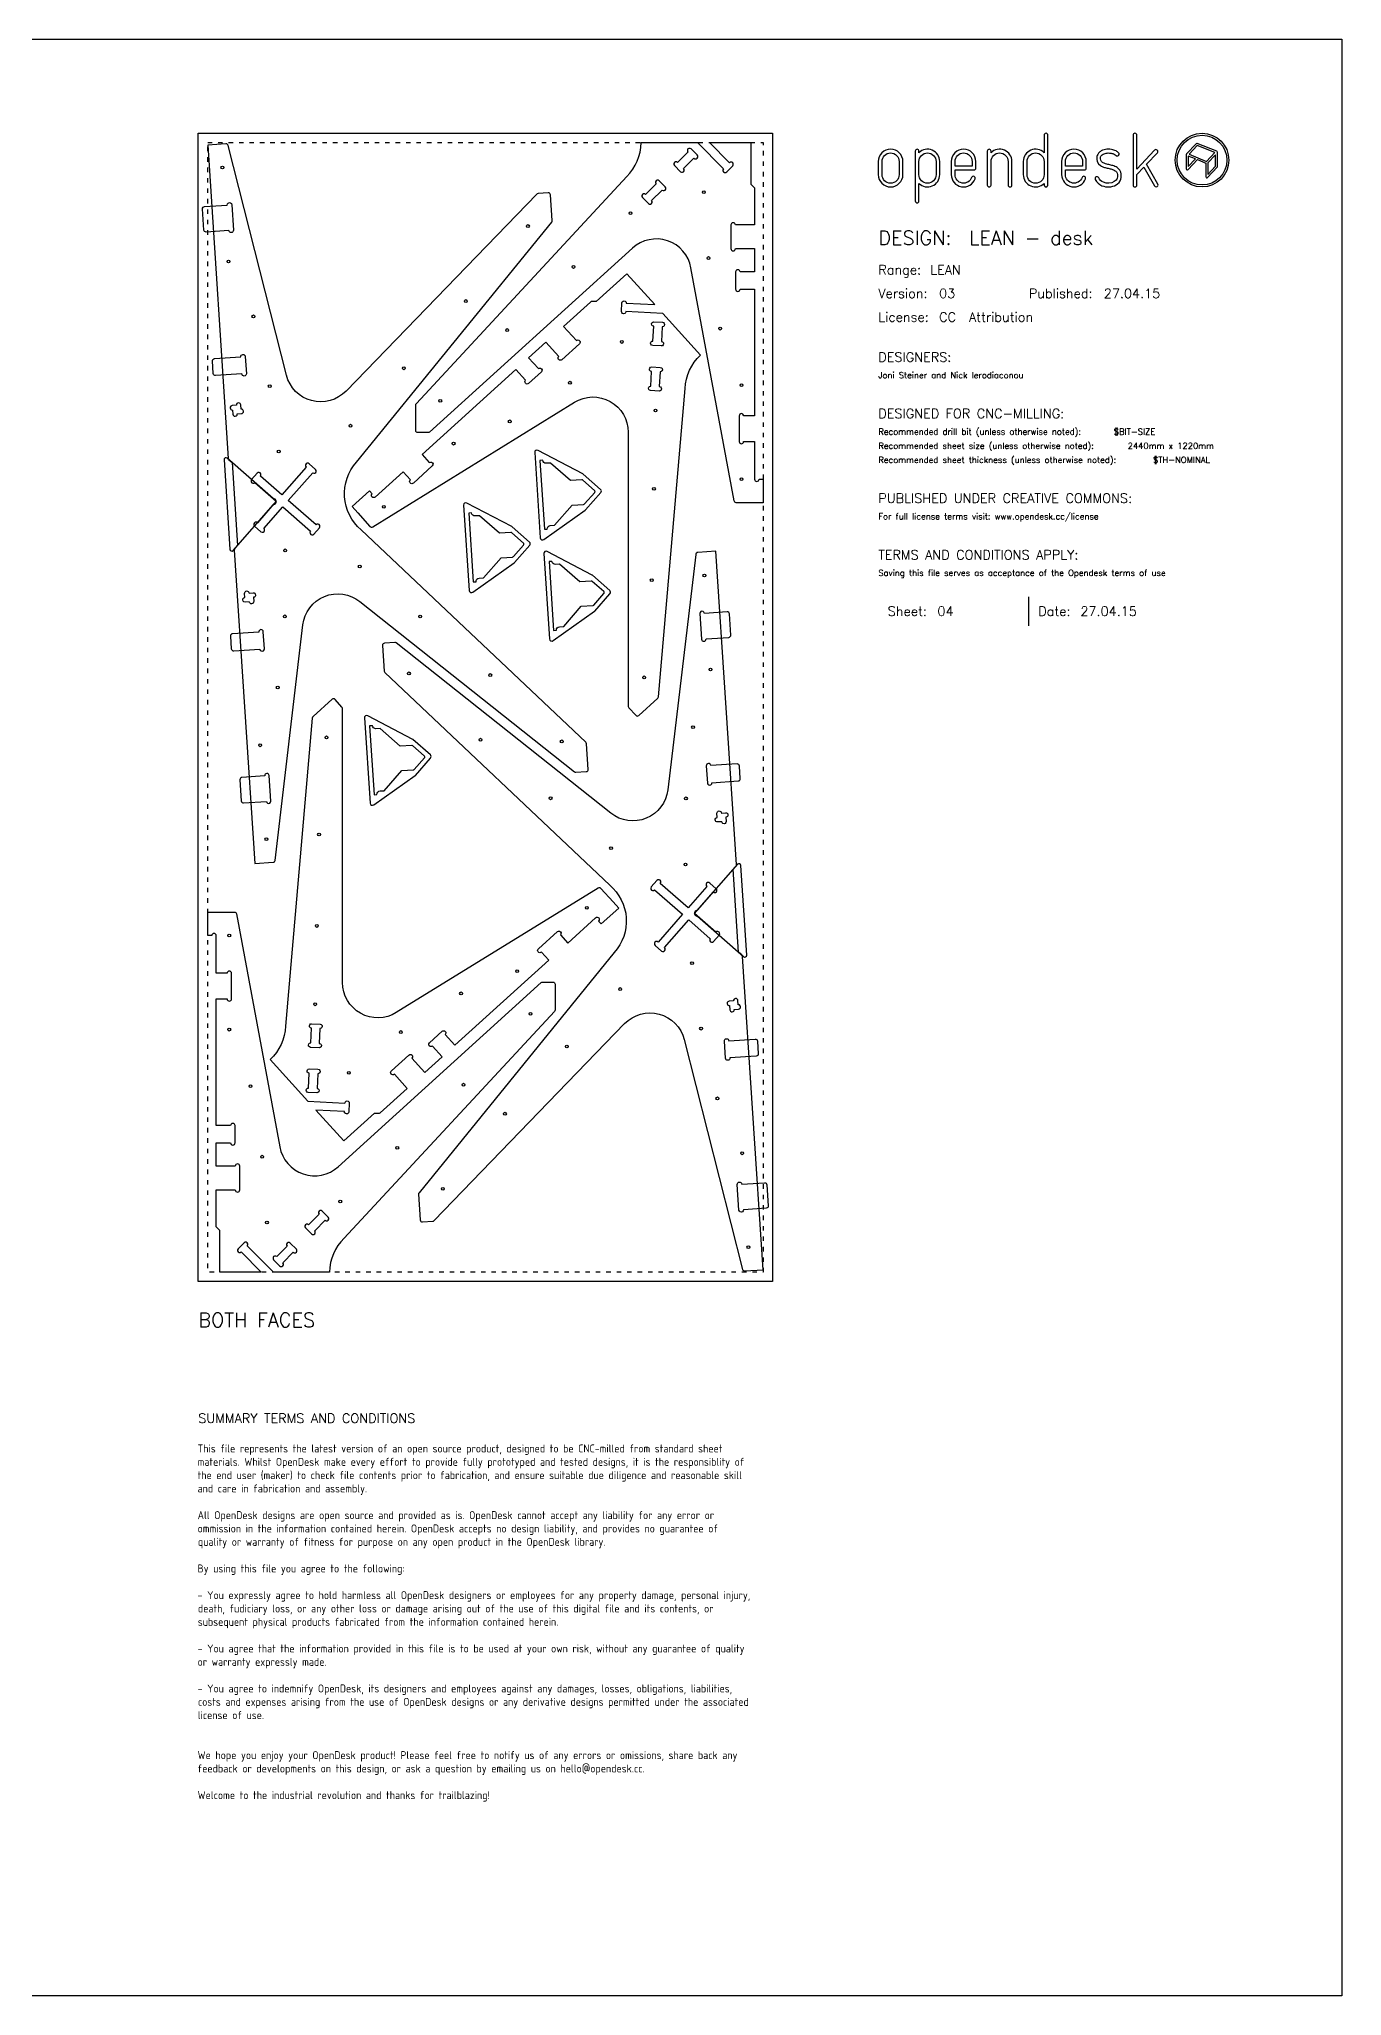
# Model space of a CAD drawing. Extents: x -300 to 5880, y -300 to 4158.
# Drawn here: x 3112 to 5880, y 0 to 4158 of the extents above; entities that cross this region are included whole.
import ezdxf
from ezdxf.enums import TextEntityAlignment as Align

# ---------------------------------------------------------------- set-up
doc = ezdxf.new("R2010")
doc.units = 0
doc.header["$MEASUREMENT"] = 0
doc.linetypes.add('DGN_STYLE_5', pattern=[22.17944, 9.505474, -12.673965])
for name, color, linetype in [('00-NOPRINT_TEXT', 7, 'CONTINUOUS'), ('00_NOPRINT_TOLERANCE', 7, 'DGN_STYLE_5'), ('BOARD_$TH-NOMINAL', 3, 'CONTINUOUS'), ('TOP-CUT-INSIDE_18MM', 1, 'CONTINUOUS'), ('TOP-CUT-OUTSIDE_18MM', 220, 'CONTINUOUS'), ('TOP-HOLE-6MM-DIAM_14MM', 220, 'CONTINUOUS'), ('TOP-POCKET-INSIDE_06MM', 6, 'CONTINUOUS'), ('TOP-POCKET-INSIDE_12MM', 140, 'CONTINUOUS')]:
    doc.layers.add(name, color=color, linetype=linetype)
doc.styles.add('OD-ISOCP-17', font='isocp.shx', dxfattribs={"height": 17})
doc.styles.add('OD-SIMPLEX-13', font='simplex.shx', dxfattribs={"height": 13})
doc.styles.add('OD-SIMPLEX-20', font='simplex.shx', dxfattribs={"height": 20})
doc.styles.add('OD-SIMPLEX-30', font='simplex.shx', dxfattribs={"height": 30})

msp = doc.modelspace()

# ---------------------------------------------------------------- linework, layer by layer
at = {"layer": '00-NOPRINT_TEXT', "color": 7}
msp.add_line((5214.8, 2911.3), (5214.8, 2973), dxfattribs=at)
at = {"layer": '00-NOPRINT_TEXT', "flags": 128}
msp.add_lwpolyline([(0, 4158), (5880, 4158), (5880, 0), (0, 0)], close=True, dxfattribs=at)
at = {"layer": '00-NOPRINT_TEXT'}
for points in [[(5203, 3870.1, 0.662711), (5247.4, 3851.4), (5247.4, 3848, 1), (5255.3, 3848), (5255.3, 3954, 1), (5247.4, 3954), (5247.4, 3916.7, 0.662711), (5203, 3898)], [(5459.1, 3886), (5482.1, 3846, 1), (5489, 3850), (5464.8, 3892.1), (5487.9, 3916.6, 1), (5482.1, 3922), (5444.4, 3881.9), (5444.4, 3954, 1), (5436.4, 3954), (5436.4, 3848, 1), (5444.4, 3848), (5444.4, 3870.4)], [(4895, 3898), (4895, 3870.1, 1), (4947.3, 3870.1), (4947.3, 3898, 1)], [(4939.3, 3898), (4939.3, 3870.1, -1), (4902.9, 3870.1), (4902.9, 3898, -1)], [(5025.6, 3898, 0.662711), (4981.3, 3916.7), (4981.3, 3920.1, 1), (4973.4, 3920.1), (4973.4, 3814.1, 1), (4981.3, 3814.1), (4981.3, 3851.4, 0.662711), (5025.6, 3870.1)], [(4981.3, 3898, -1), (5017.7, 3898), (5017.7, 3870.1, -1), (4981.3, 3870.1)], [(5102.3, 3898, 1), (5050, 3898), (5050, 3870.1, 0.839291), (5100.7, 3861.2, 1), (5093.3, 3863.9, -0.839291), (5058, 3870.1), (5058, 3880.1), (5098.3, 3880.1, 0.414214), (5102.3, 3884.1)], [(5094.4, 3888.1), (5058, 3888.1), (5058, 3898, -1), (5094.4, 3898)], [(5178.9, 3898, 0.662711), (5134.5, 3916.7), (5134.5, 3920.1, 1), (5126.6, 3920.1), (5126.6, 3848, 1), (5134.5, 3848), (5134.5, 3898, -1), (5170.9, 3898), (5170.9, 3848, 1), (5178.9, 3848)], [(5247.4, 3870.1, -1), (5211, 3870.1), (5211, 3898, -1), (5247.4, 3898)], [(5336.9, 3898, 1), (5284.6, 3898), (5284.6, 3870.1, 0.839291), (5335.3, 3861.2, 1), (5327.9, 3863.9, -0.839291), (5292.6, 3870.1), (5292.6, 3880.1), (5332.9, 3880.1, 0.414214), (5336.9, 3884.1)], [(5329, 3888.1), (5292.6, 3888.1), (5292.6, 3898, -1), (5329, 3898)], [(5400.1, 3920.3, 0.045707), (5395.6, 3922.3, 0.040194), (5390.8, 3923.5, 0.040556), (5383.5, 3924, 0.094973), (5371.7, 3921.8, 0.070872), (5365.8, 3918.4, 0.048346), (5363.1, 3915.9, 0.04488), (5361.1, 3913.1, 0.072273), (5359.4, 3908.6, 0.309308), (5366.9, 3889.4, 0.053458), (5372, 3886.7, 0.041245), (5379.1, 3884.5, -0.005863), (5387.4, 3882.6, -0.030773), (5394.7, 3880.3, -0.132607), (5400.9, 3875.8, -0.093408), (5402.4, 3872.9, -0.14847), (5402.6, 3862.7, -0.201639), (5396.5, 3855.2, -0.222831), (5373.2, 3853.9, -0.190617), (5363.3, 3863.4, 1), (5356.1, 3860, 0.190617), (5370.2, 3846.5, 0.222831), (5400.2, 3848.2, 0.201639), (5410.2, 3860.4, 0.14847), (5410, 3875.3, 0.093408), (5407, 3880.8, 0.132607), (5397.5, 3887.7, 0.030773), (5389.3, 3890.3, 0.005863), (5380.8, 3892.3, -0.041245), (5374.9, 3894.1, -0.053458), (5371.4, 3896, -0.305258), (5367.1, 3906.7, -0.07419), (5368, 3909.1, -0.042878), (5369.1, 3910.7, -0.048346), (5370.7, 3912.1, -0.070872), (5374.6, 3914.4, -0.094973), (5383.5, 3916.1, -0.040556), (5389.6, 3915.6, -0.040194), (5393.1, 3914.7, -0.045707), (5396.3, 3913.3, -0.062202), (5400.1, 3910.6, 1), (5405.5, 3916.4, 0.062202)], [(5615.1, 3885.8, 0.190898), (5615.7, 3887.3), (5615.7, 3917.6, 0.306072), (5614.4, 3919.6), (5572.8, 3936.3, 0.309065), (5570.5, 3935.8), (5550.1, 3914, 0.190898), (5549.5, 3912.6), (5549.5, 3882.2, 0.679405), (5553.1, 3880.8), (5572.9, 3901.9), (5591.1, 3894.5), (5591.1, 3865.5, 0.679405), (5594.7, 3864.1)]]:
    msp.add_lwpolyline(points, format="xyb", close=True, dxfattribs=at)
for points in [[(5553.7, 3909.6), (5553.7, 3887.4), (5568.8, 3903.5)], [(5592.6, 3898.3), (5610, 3916.9), (5572.6, 3931.9), (5555.2, 3913.4)], [(5595.2, 3870.7), (5611.5, 3888.1), (5611.5, 3912.4), (5595.2, 3895.1)]]:
    msp.add_lwpolyline(points, close=True, dxfattribs=at)
for radius in [57, 52.9]:
    msp.add_circle((5582.9, 3901), radius, dxfattribs=at)
at = {"layer": '00_NOPRINT_TOLERANCE', "flags": 128}
for points in [[(3450, 3958), (4670, 3958), (4670, 1518), (3450, 1518)], [(3470, 3938), (4650, 3938), (4650, 1538), (3470, 1538)]]:
    msp.add_lwpolyline(points, close=True, dxfattribs=at)
at = {"layer": 'BOARD_$TH-NOMINAL', "flags": 128}
msp.add_lwpolyline([(3450, 3958), (4670, 3958), (4670, 1518), (3450, 1518)], close=True, dxfattribs=at)
at = {"layer": 'TOP-CUT-INSIDE_18MM'}
for points in [[(4503.3, 3905.2, 1.005316), (4510, 3911.9), (4497.2, 3924.7, 1.005316), (4490.5, 3918), (4468.3, 3895.8, 1.005316), (4461.6, 3889.2), (4474.5, 3876.3, 1.005316), (4481.1, 3883)], [(4435.5, 3837.4, 1.005316), (4442.2, 3844), (4429.3, 3856.9, 1.005316), (4422.7, 3850.2), (4400.4, 3827.9, 1.005316), (4393.7, 3821.3), (4406.6, 3808.4, 1.005316), (4413.2, 3815.1)], [(4417.7, 3547.8, -1.005316), (4418.1, 3557.2), (4436.3, 3556.3, -1.005316), (4435.8, 3546.9), (4434.3, 3515.5, -1.005316), (4433.9, 3506), (4415.7, 3506.9, -1.005316), (4416.2, 3516.4)], [(4413, 3451.9, -1.005316), (4413.4, 3461.3), (4431.6, 3460.4, -1.005316), (4431.1, 3451), (4429.5, 3419.6, -1.005316), (4429.1, 3410.2), (4411, 3411.1, -1.005316), (4411.5, 3420.5)], [(3627.7, 3189.5), (3582.1, 3229.5, 1.005316), (3575.1, 3235.7), (3563.1, 3222, 1.005316), (3570.2, 3215.8), (3615.7, 3175.9), (3575.8, 3130.4, 1.005316), (3569.5, 3123.3), (3583.2, 3111.3, 1.005316), (3589.4, 3118.4), (3629.3, 3164), (3688.4, 3112.2, 1.005316), (3695.5, 3105.9), (3707.5, 3119.6, 1.005316), (3700.3, 3125.8), (3641.3, 3177.6), (3693.1, 3236.7, 1.005316), (3699.3, 3243.7), (3685.7, 3255.7, 1.005316), (3679.5, 3248.6)], [(4492.3, 2286.5), (4537.9, 2246.5, 1.005316), (4544.9, 2240.3), (4556.9, 2254, 1.005316), (4549.8, 2260.2), (4504.3, 2300.1), (4544.2, 2345.6, 1.005316), (4550.5, 2352.7), (4536.8, 2364.7, 1.005316), (4530.6, 2357.6), (4490.7, 2312), (4431.6, 2363.8, 1.005316), (4424.5, 2370.1), (4412.5, 2356.4, 1.005316), (4419.7, 2350.2), (4478.7, 2298.4), (4426.9, 2239.3, 1.005316), (4420.7, 2232.3), (4434.3, 2220.3, 1.005316), (4440.5, 2227.4)], [(3707, 2024.1, -1.005316), (3706.6, 2014.7), (3688.4, 2015.6, -1.005316), (3688.9, 2025), (3690.5, 2056.4, -1.005316), (3690.9, 2065.8), (3709, 2064.9, -1.005316), (3708.5, 2055.5)], [(3702.3, 1928.2, -1.005316), (3701.9, 1918.8), (3683.7, 1919.7, -1.005316), (3684.2, 1929.1), (3685.7, 1960.5, -1.005316), (3686.1, 1970), (3704.3, 1969.1, -1.005316), (3703.8, 1959.6)], [(3684.5, 1638.6, 1.005316), (3677.8, 1632), (3690.7, 1619.1, 1.005316), (3697.3, 1625.8), (3719.6, 1648.1, 1.005316), (3726.3, 1654.7), (3713.4, 1667.6, 1.005316), (3706.8, 1660.9)], [(3616.7, 1570.8, 1.005316), (3610, 1564.1), (3622.8, 1551.3, 1.005316), (3629.5, 1558), (3651.7, 1580.2, 1.005316), (3658.4, 1586.8), (3645.5, 1599.7, 1.005316), (3638.9, 1593)]]:
    msp.add_lwpolyline(points, format="xyb", close=True, dxfattribs=at)
at = {"layer": 'TOP-CUT-OUTSIDE_18MM'}
for points in [[(3513.4, 3932.3, 0.353186), (3508.8, 3935.5), (3470, 3933), (3513.6, 3267.2, 0.198908), (3515.2, 3264.1), (3521.9, 3258.2), (3533.5, 3082.1), (3527.5, 3075.3, 0.198908), (3526.4, 3072.1), (3570.1, 2406.3), (3608.8, 2408.8, 0.369893), (3613, 2412.9), (3672.2, 2913.1, -0.5872), (3793.3, 2963), (4249.7, 2600.9, 0.165352), (4252.5, 2600.1), (4274.3, 2601.5, 0.414214), (4278.5, 2606.3), (4274.9, 2660.7, 0.203331), (4273.4, 2663.9), (3795.8, 3115.6, -0.203449), (3760.7, 3185.4, -0.203212), (3786.4, 3259.1), (4200.9, 3769.4, 0.203331), (4202, 3772.7), (4198.5, 3827.1, 0.414214), (4193.7, 3831.3), (4171.9, 3829.9, 0.172547), (4169.1, 3828.7), (3764, 3410.1, -0.587205), (3637.4, 3443.8)], [(4510.5, 3938), (4566.1, 3882.4, 1.005316), (4572.8, 3875.7), (4585.6, 3888.5, 1.005316), (4578.9, 3895.2), (4536.1, 3938), (4624.3, 3938), (4624.3, 3849.8), (4630.7, 3843.4, -0.198908), (4632, 3840.2), (4632, 3763.2), (4591.3, 3763.2, 1), (4581.8, 3763.2), (4581.8, 3712.8, 1), (4591.3, 3712.8), (4632, 3712.8), (4632, 3663.2), (4601.3, 3663.2, 1), (4591.8, 3663.2), (4591.8, 3626.8, 1), (4601.3, 3626.8), (4632, 3626.8), (4632, 3357.4), (4608.8, 3357.4, 1), (4599.3, 3357.4), (4599.3, 3303, 1), (4608.8, 3303), (4632, 3303), (4632, 3223, 1), (4641.5, 3223), (4650, 3223), (4650, 3173), (4632, 3173), (4593.1, 3173, -0.369893), (4588.7, 3176.8), (4496.9, 3672.1, 0.5872), (4372.8, 3714), (3941.1, 3322.7, -0.165352), (3938.3, 3321.8), (3916.5, 3321.8, -0.414214), (3912, 3326.3), (3912, 3380.8, -0.203331), (3913.4, 3384), (4360.3, 3866.1, 0.203449), (4390.9, 3938)], [(4437.2, 3575.1), (4358.6, 3578.9, -1.005316), (4349.2, 3579.3), (4350.1, 3597.5, -1.005316), (4359.5, 3597), (4420, 3594), (4360.8, 3659.4), (4295.4, 3600.2), (4286.4, 3600.6, 0.198908), (4283.2, 3599.4), (4226.1, 3547.7), (4253.4, 3517.6, -1), (4259.8, 3510.5), (4222.4, 3476.7, -1), (4216, 3483.7), (4188.7, 3513.9), (4152, 3480.6), (4172.6, 3457.8, -1), (4179, 3450.8), (4152, 3426.3, -1), (4145.6, 3433.4), (4125, 3456.1), (3925.4, 3275.2), (3940.9, 3258.1, -1), (3947.3, 3251), (3907, 3214.5, -1), (3900.6, 3221.5), (3885.1, 3238.7), (3825.8, 3185, -1), (3819.4, 3192), (3813.7, 3198.3), (3776.7, 3164.7), (3788.7, 3151.4), (3814.8, 3122.6, 0.369893), (3820.6, 3121.9), (4249.2, 3386.4, -0.5872), (4363.6, 3322.6), (4363.6, 2740, 0.165352), (4364.8, 2737.3), (4379.4, 2721.1, 0.414214), (4385.8, 2720.8), (4426.2, 2757.4, 0.203331), (4427.7, 2760.6), (4484.7, 3415.5, -0.203449), (4517.5, 3486.4)], [(4189.3, 3256.7, -0.412138), (4181.8, 3263.2), (4175.9, 3262.8), (4185.5, 3116.6), (4191.4, 3117, -0.412138), (4198, 3124.5), (4206.9, 3125.1), (4244.4, 3167.7), (4268.7, 3169.3, 0.198912), (4270.7, 3170.3), (4292.3, 3194.9, 0.414214), (4292, 3199.1), (4267.4, 3220.7, 0.198912), (4265.3, 3221.4), (4241, 3219.8), (4198.3, 3257.2)], [(4038.2, 3144.7, -0.412138), (4030.7, 3151.2), (4024.8, 3150.9), (4034.4, 3004.7), (4040.3, 3005.1, -0.412138), (4046.9, 3012.5), (4055.9, 3013.1), (4093.3, 3055.8), (4117.6, 3057.4, 0.198912), (4119.6, 3058.4), (4141.2, 3083, 0.414214), (4140.9, 3087.2), (4116.3, 3108.7, 0.198912), (4114.2, 3109.5), (4089.9, 3107.9), (4047.2, 3145.3)], [(4606.6, 1543.7, 0.353186), (4611.2, 1540.5), (4650, 1543), (4606.4, 2208.8, 0.198908), (4604.8, 2211.9), (4598.1, 2217.8), (4586.5, 2393.9), (4592.5, 2400.7, 0.198908), (4593.6, 2403.9), (4549.9, 3069.7), (4511.2, 3067.2, 0.369893), (4507, 3063.1), (4447.8, 2562.9, -0.5872), (4326.7, 2513), (3870.3, 2875.1, 0.165352), (3867.5, 2875.9), (3845.7, 2874.5, 0.414214), (3841.5, 2869.7), (3845.1, 2815.3, 0.203331), (3846.6, 2812.1), (4324.2, 2360.4, -0.203449), (4359.3, 2290.6, -0.203212), (4333.6, 2216.9), (3919.1, 1706.6, 0.203331), (3918, 1703.3), (3921.5, 1648.9, 0.414214), (3926.3, 1644.7), (3948.1, 1646.1, 0.172547), (3950.9, 1647.3), (4356, 2065.9, -0.587205), (4482.6, 2032.2)], [(4208.9, 3041.7, -0.412138), (4201.4, 3048.2), (4195.4, 3047.8), (4205, 2901.6), (4211, 2902, -0.412138), (4217.5, 2909.5), (4226.5, 2910.1), (4263.9, 2952.8), (4288.2, 2954.3, 0.198912), (4290.3, 2955.3), (4311.8, 2980, 0.414214), (4311.6, 2984.1), (4287, 3005.7, 0.198912), (4284.8, 3006.4), (4260.5, 3004.8), (4217.8, 3042.3)], [(3682.8, 1900.9), (3761.4, 1897.1, -1.005316), (3770.8, 1896.7), (3769.9, 1878.5, -1.005316), (3760.5, 1879), (3700, 1882), (3759.2, 1816.6), (3824.6, 1875.8), (3833.6, 1875.4, 0.198908), (3836.8, 1876.6), (3893.9, 1928.3), (3866.6, 1958.4, -1), (3860.2, 1965.5), (3897.6, 1999.3, -1), (3904, 1992.3), (3931.3, 1962.1), (3968, 1995.4), (3947.4, 2018.2, -1), (3941, 2025.2), (3968, 2049.7, -1), (3974.4, 2042.6), (3995, 2019.9), (4194.6, 2200.8), (4179.1, 2217.9, -1), (4172.7, 2225), (4213, 2261.5, -1), (4219.4, 2254.5), (4234.9, 2237.3), (4294.2, 2291, -1), (4300.6, 2284), (4306.3, 2277.7), (4343.3, 2311.3), (4331.3, 2324.6), (4305.2, 2353.4, 0.369893), (4299.4, 2354.1), (3870.8, 2089.6, -0.5872), (3756.4, 2153.4), (3756.4, 2736, 0.165352), (3755.2, 2738.7), (3740.6, 2754.9, 0.414214), (3734.2, 2755.2), (3693.8, 2718.6, 0.203331), (3692.3, 2715.4), (3635.3, 2060.5, -0.203449), (3602.5, 1989.6)], [(3827.6, 2692.5, -0.412138), (3820.1, 2699.1), (3814.1, 2698.7), (3823.7, 2552.5), (3829.6, 2552.9, -0.412138), (3836.2, 2560.4), (3845.2, 2560.9), (3882.6, 2603.6), (3906.9, 2605.2, 0.198912), (3909, 2606.2), (3930.5, 2630.8, 0.414214), (3930.3, 2635), (3905.7, 2656.6, 0.198912), (3903.5, 2657.3), (3879.2, 2655.7), (3836.5, 2693.1)], [(3609.5, 1538), (3553.9, 1593.6, 1.005316), (3547.2, 1600.3), (3534.4, 1587.5, 1.005316), (3541.1, 1580.8), (3583.9, 1538), (3495.7, 1538), (3495.7, 1626.2), (3489.3, 1632.6, -0.198908), (3488, 1635.8), (3488, 1712.8), (3528.7, 1712.8, 1), (3538.2, 1712.8), (3538.2, 1763.2, 1), (3528.7, 1763.2), (3488, 1763.2), (3488, 1812.8), (3518.7, 1812.8, 1), (3528.2, 1812.8), (3528.2, 1849.2, 1), (3518.7, 1849.2), (3488, 1849.2), (3488, 2118.6), (3511.2, 2118.6, 1), (3520.7, 2118.6), (3520.7, 2173, 1), (3511.2, 2173), (3488, 2173), (3488, 2253, 1), (3478.5, 2253), (3470, 2253), (3470, 2303), (3488, 2303), (3526.9, 2303, -0.369893), (3531.3, 2299.2), (3623.1, 1803.9, 0.5872), (3747.2, 1762), (4178.9, 2153.3, -0.165352), (4181.7, 2154.2), (4203.5, 2154.2, -0.414214), (4208, 2149.7), (4208, 2095.2, -0.203331), (4206.6, 2092), (3759.7, 1609.9, 0.203449), (3729.1, 1538)]]:
    msp.add_lwpolyline(points, format="xyb", close=True, dxfattribs=at)
at = {"layer": 'TOP-HOLE-6MM-DIAM_14MM'}
for centre in [(3501.1, 3885.1), (4524.1, 3832.8), (4368.3, 3788), (4150.5, 3760.9), (3514.2, 3685.6), (4247.1, 3673.8), (4534.1, 3692.8), (4018.4, 3601.4), (3567, 3568.8), (4106.5, 3539.8), (4559.1, 3542.8), (4350.1, 3514.5), (3886.9, 3458.5), (3601.7, 3420.7), (4239.7, 3427.9), (4604.1, 3422.8), (3964.2, 3389.3), (4421.6, 3369), (3773.4, 3336.5), (4111.7, 3345.7), (3992.6, 3298.4), (3620.9, 3281.7), (4418.3, 3202.4), (4604.1, 3222.8), (3844.4, 3164.1), (3634.6, 3071.7), (3793, 3037.2), (4413.4, 3008.3), (4525.3, 3018.2), (3633.8, 2931.4), (3921.4, 2931.2), (3897.7, 2810.2), (4070.4, 2806.7), (4397.4, 2801.8), (4538.4, 2818.6), (3618.7, 2780.1), (3722.6, 2674.2), (4049.6, 2669.3), (4222.3, 2665.8), (4501.3, 2695.9), (3581.6, 2657.4), (4198.6, 2544.8), (4486.2, 2544.6), (3594.7, 2457.8), (3706.6, 2467.7), (4327, 2438.8), (4485.4, 2404.3), (4275.6, 2311.9), (3515.9, 2253.2), (3701.7, 2273.6), (4127.4, 2177.6), (4499.1, 2194.3), (4008.3, 2130.3), (4346.6, 2139.5), (3698.4, 2107), (4155.8, 2086.7), (3515.9, 2053.2), (3880.3, 2048.1), (4518.3, 2055.3), (4233.1, 2017.5), (3769.9, 1961.5), (3560.9, 1933.2), (4013.5, 1936.2), (4101.6, 1874.6), (4553, 1907.2), (3872.9, 1802.2), (4605.8, 1790.4), (3585.9, 1783.2), (3969.5, 1715.1), (3751.7, 1688), (3595.9, 1643.2), (4618.9, 1590.9)]:
    msp.add_circle(centre, 3, dxfattribs=at)
at = {"layer": 'TOP-POCKET-INSIDE_06MM'}
for points in [[(4172, 3284.1, 0.611424), (4164.8, 3279.7), (4176.6, 3098.4, 0.611424), (4184.4, 3095), (4272.4, 3157.1, 0.040293), (4272.9, 3157.6), (4305.3, 3194.5, 0.414214), (4304.8, 3201.2), (4268, 3233.6, 0.040293), (4267.3, 3234)], [(4020.9, 3172.1, 0.611424), (4013.7, 3167.8), (4025.6, 2986.5, 0.611424), (4033.3, 2983.1), (4121.3, 3045.2, 0.040293), (4121.9, 3045.7), (4154.2, 3082.6, 0.414214), (4153.8, 3089.3), (4116.9, 3121.6, 0.040293), (4116.3, 3122.1)], [(4191.6, 3069.1, 0.611424), (4184.3, 3064.7), (4196.2, 2883.4, 0.611424), (4204, 2880.1), (4291.9, 2942.1, 0.040293), (4292.5, 2942.6), (4324.8, 2979.5, 0.414214), (4324.4, 2986.2), (4287.5, 3018.6, 0.040293), (4286.9, 3019)], [(3810.3, 2720, 0.611424), (3803, 2715.6), (3814.9, 2534.3, 0.611424), (3822.7, 2530.9), (3910.6, 2593, 0.040293), (3911.2, 2593.5), (3943.5, 2630.4, 0.414214), (3943.1, 2637.1), (3906.2, 2669.5, 0.040293), (3905.6, 2669.9)]]:
    msp.add_lwpolyline(points, format="xyb", close=True, dxfattribs=at)
at = {"layer": 'TOP-POCKET-INSIDE_12MM'}
for points in [[(3461.8, 3752.4), (3458.9, 3797.2, -0.414213), (3463.3, 3802.3), (3511.6, 3805.4, -1.000001), (3521.1, 3806.1), (3524.7, 3751.8, -0.999999), (3515.2, 3751.2), (3466.9, 3748, -0.414214)], [(3481.8, 3447.3), (3480, 3474.1, -0.414214), (3484.5, 3479.2), (3540.3, 3482.8, -1), (3549.8, 3483.5), (3552.2, 3447.1, -1), (3542.6, 3446.5), (3486.9, 3442.9, -0.414214)], [(3609.8, 3169.1, 1), (3609, 3181.8), (3511.3, 3267.5, 0.668179), (3504.7, 3264.2), (3517.1, 3073.9, 0.668179), (3524.1, 3071.5)], [(4581.6, 2891.8), (4578.7, 2936.6, 0.414213), (4573.6, 2941), (4525.3, 2937.8, 1.000001), (4515.8, 2937.2), (4519.4, 2882.9, 0.999999), (4528.9, 2883.5), (4577.2, 2886.7, 0.414214)], [(3518.4, 2889.4), (3520.1, 2862.6, 0.414214), (3525.2, 2858.1), (3581, 2861.8, 1), (3590.5, 2862.4), (3588.1, 2898.7, 1), (3578.6, 2898.1), (3522.8, 2894.4, 0.414214)], [(3538.4, 2584.2), (3541.3, 2539.4, 0.414213), (3546.4, 2535), (3594.7, 2538.2, 1.000001), (3604.2, 2538.8), (3600.6, 2593.1, 0.999999), (3591.1, 2592.5), (3542.8, 2589.3, 0.414214)], [(4601.6, 2586.6), (4599.9, 2613.4, 0.414214), (4594.8, 2617.9), (4539, 2614.2, 1), (4529.5, 2613.6), (4531.9, 2577.3, 1), (4541.4, 2577.9), (4597.2, 2581.6, 0.414214)], [(4510.2, 2306.9, 1), (4511, 2294.2), (4608.7, 2208.5, 0.668179), (4615.3, 2211.8), (4602.9, 2402.1, 0.668179), (4595.9, 2404.5)], [(4638.2, 2028.7), (4640, 2001.9, -0.414214), (4635.5, 1996.8), (4579.7, 1993.2, -1), (4570.2, 1992.5), (4567.8, 2028.9, -1), (4577.4, 2029.5), (4633.1, 2033.1, -0.414214)], [(4658.2, 1723.6), (4661.1, 1678.8, -0.414213), (4656.7, 1673.7), (4608.4, 1670.6, -1.000001), (4598.9, 1669.9), (4595.3, 1724.2, -0.999999), (4604.8, 1724.8), (4653.1, 1728, -0.414214)]]:
    msp.add_lwpolyline(points, format="xyb", close=True, dxfattribs=at)
at = {"layer": 'TOP-POCKET-INSIDE_12MM', "flags": 128}
for points in [[(3522.7, 3369.9), (3523.3, 3361.1, 1), (3532.8, 3361.7), (3541.7, 3362.3, 0.999997), (3541.1, 3371.8), (3540.5, 3380.6, 0.999998), (3531, 3380), (3522.1, 3379.4, 1), (3522.7, 3369.9)], [(3548.9, 2971.4), (3548.3, 2980.3, -1), (3557.8, 2980.9), (3566.6, 2981.5, -0.999997), (3567.3, 2972), (3567.8, 2963.1, -0.999998), (3558.3, 2962.5), (3549.5, 2961.9, -1), (3548.9, 2971.4)], [(4571.1, 2504.6), (4571.7, 2495.7, -1), (4562.2, 2495.1), (4553.4, 2494.5, -0.999997), (4552.7, 2504), (4552.2, 2512.9, -0.999998), (4561.7, 2513.5), (4570.5, 2514.1, -1), (4571.1, 2504.6)], [(4597.3, 2106.1), (4596.7, 2114.9, 1), (4587.2, 2114.3), (4578.3, 2113.7, 0.999997), (4578.9, 2104.2), (4579.5, 2095.4, 0.999998), (4589, 2096), (4597.9, 2096.6, 1), (4597.3, 2106.1)]]:
    msp.add_lwpolyline(points, format="xyb", close=True, dxfattribs=at)

# ---------------------------------------------------------------- texts
at = {"layer": '00-NOPRINT_TEXT'}
for s, height, style, p in [('DESIGN:', 30, 'OD-SIMPLEX-30', (4895, 3720.9)), ('LEAN - desk', 30, 'OD-SIMPLEX-30', (5087.8, 3720.9)), ('Range:', 20, 'OD-SIMPLEX-20', (4895, 3657.9)), ('LEAN', 20, 'OD-SIMPLEX-20', (5005.3, 3657.9)), ('Version:', 20, 'OD-SIMPLEX-20', (4895, 3607.7)), ('03', 20, 'OD-SIMPLEX-20', (5024.2, 3607.7)), ('Published:', 20, 'OD-SIMPLEX-20', (5214.8, 3607.7)), ('27.04.15', 20, 'OD-SIMPLEX-20', (5374.1, 3607.7)), ('License:', 20, 'OD-SIMPLEX-20', (4895, 3557.4)), ('CC  Attribution ', 20, 'OD-SIMPLEX-20', (5024.2, 3557.4)), ('DESIGNERS:', 20, 'OD-SIMPLEX-20', (4895, 3472.4)), ('Joni Steiner and Nick Ierodiaconou ', 13, 'OD-SIMPLEX-13', (4895, 3437.4)), ('DESIGNED FOR CNC-MILLING:', 20, 'OD-SIMPLEX-20', (4895, 3352.4)), ('Recommended drill bit (unless otherwise noted):', 13, 'OD-SIMPLEX-13', (4895, 3317.4)), ('$BIT-SIZE', 13, 'OD-SIMPLEX-13', (5395.5, 3317.4)), ('Recommended sheet size (unless otherwise noted):', 13, 'OD-SIMPLEX-13', (4895, 3287.4)), ('2440mm x 1220mm', 13, 'OD-SIMPLEX-13', (5424.9, 3287.4)), ('Recommended sheet thickness (unless otherwise noted):', 13, 'OD-SIMPLEX-13', (4895, 3257.4)), ('$TH-NOMINAL', 13, 'OD-SIMPLEX-13', (5478.8, 3257.4)), ('PUBLISHED UNDER CREATIVE COMMONS:', 20, 'OD-SIMPLEX-20', (4895, 3172.4)), ('For full license terms visit: www.opendesk.cc/license', 13, 'OD-SIMPLEX-13', (4895, 3137.4)), ('TERMS AND CONDITIONS APPLY:', 20, 'OD-SIMPLEX-20', (4895, 3052.3)), ('Saving this file serves as acceptance of the Opendesk terms of use ', 13, 'OD-SIMPLEX-13', (4895, 3017.3)), ('Sheet:', 20, 'OD-SIMPLEX-20', (4915, 2932.3)), ('04', 20, 'OD-SIMPLEX-20', (5020.6, 2932.3)), ('Date:', 20, 'OD-SIMPLEX-20', (5234.8, 2932.3)), ('27.04.15', 20, 'OD-SIMPLEX-20', (5324.4, 2932.3))]:
    msp.add_text(s, height=height, dxfattribs=dict(at, style=style)).set_placement(p)
at = {"layer": '00-NOPRINT_TEXT', "color": 7}
for s, height, style, p in [('BOTH FACES', 30, 'OD-SIMPLEX-30', (3450, 1451.3)), ('SUMMARY TERMS AND CONDITIONS', 20, 'OD-SIMPLEX-20', (3450, 1237.4))]:
    msp.add_text(s, height=height, rotation=360, dxfattribs=dict(at, style=style)).set_placement(p, align=Align.TOP_LEFT)
at = {"layer": '00-NOPRINT_TEXT', "color": 7, "style": 'OD-ISOCP-17'}
for s, p in [('This file represents the latest version of an open source product, designed to be CNC-milled from standard sheet', (3448.5, 1154.7)), ('materials. Whilst OpenDesk make every effort to provide fully prototyped and tested designs, it is the responsiblity of', (3448.5, 1126.3)), ('the end user (maker) to check file contents prior to fabrication, and ensure suitable due diligence and reasonable skill', (3448.5, 1098)), ('and care in fabrication and assembly.', (3448.5, 1069.7)), ('All OpenDesk designs are open source and provided as is. OpenDesk cannot accept any liability for any error or', (3448.5, 1013)), ('ommission in the information contained herein. OpenDesk accepts no design liability, and provides no guarantee of', (3448.5, 984.7)), ('quality or warranty of fitness for purpose on any open product in the OpenDesk library.', (3449.1, 956.3)), ('By using this file you agree to the following:', (3448.5, 899.7)), ('- You expressly agree to hold harmless all OpenDesk designers or employees for any property damage, personal injury,', (3448.5, 843)), ('death, fudiciary loss, or any other loss or damage arising out of the use of this digital file and its contents, or', (3449.1, 814.7)), ('subsequent physical products fabricated from the information contained herein.', (3449, 786.3)), ('- You agree that the information provided in this file is to be used at your own risk, without any guarantee of quality', (3448.5, 729.7)), ('or warranty expressly made.', (3448.5, 701.3)), ('- You agree to indemnify OpenDesk, its designers and employees against any damages, losses, obligations, liabilities,', (3448.5, 644.7)), ('costs and expenses arising from the use of OpenDesk designs or any derivative designs permitted under the associated', (3449.1, 616.3)), ('license of use.', (3448.8, 588)), ('We hope you enjoy your OpenDesk product! Please feel free to notify us of any errors or omissions, share back any', (3448.5, 503)), ('feedback or developments on this design, or ask a question by emailing us on hello@opendesk.cc.', (3448.5, 474.7)), ('Welcome to the industrial revolution and thanks for trailblazing!', (3448.5, 418))]:
    msp.add_text(s, height=17, rotation=360, dxfattribs=at).set_placement(p)

doc.saveas('drawing.dxf')
